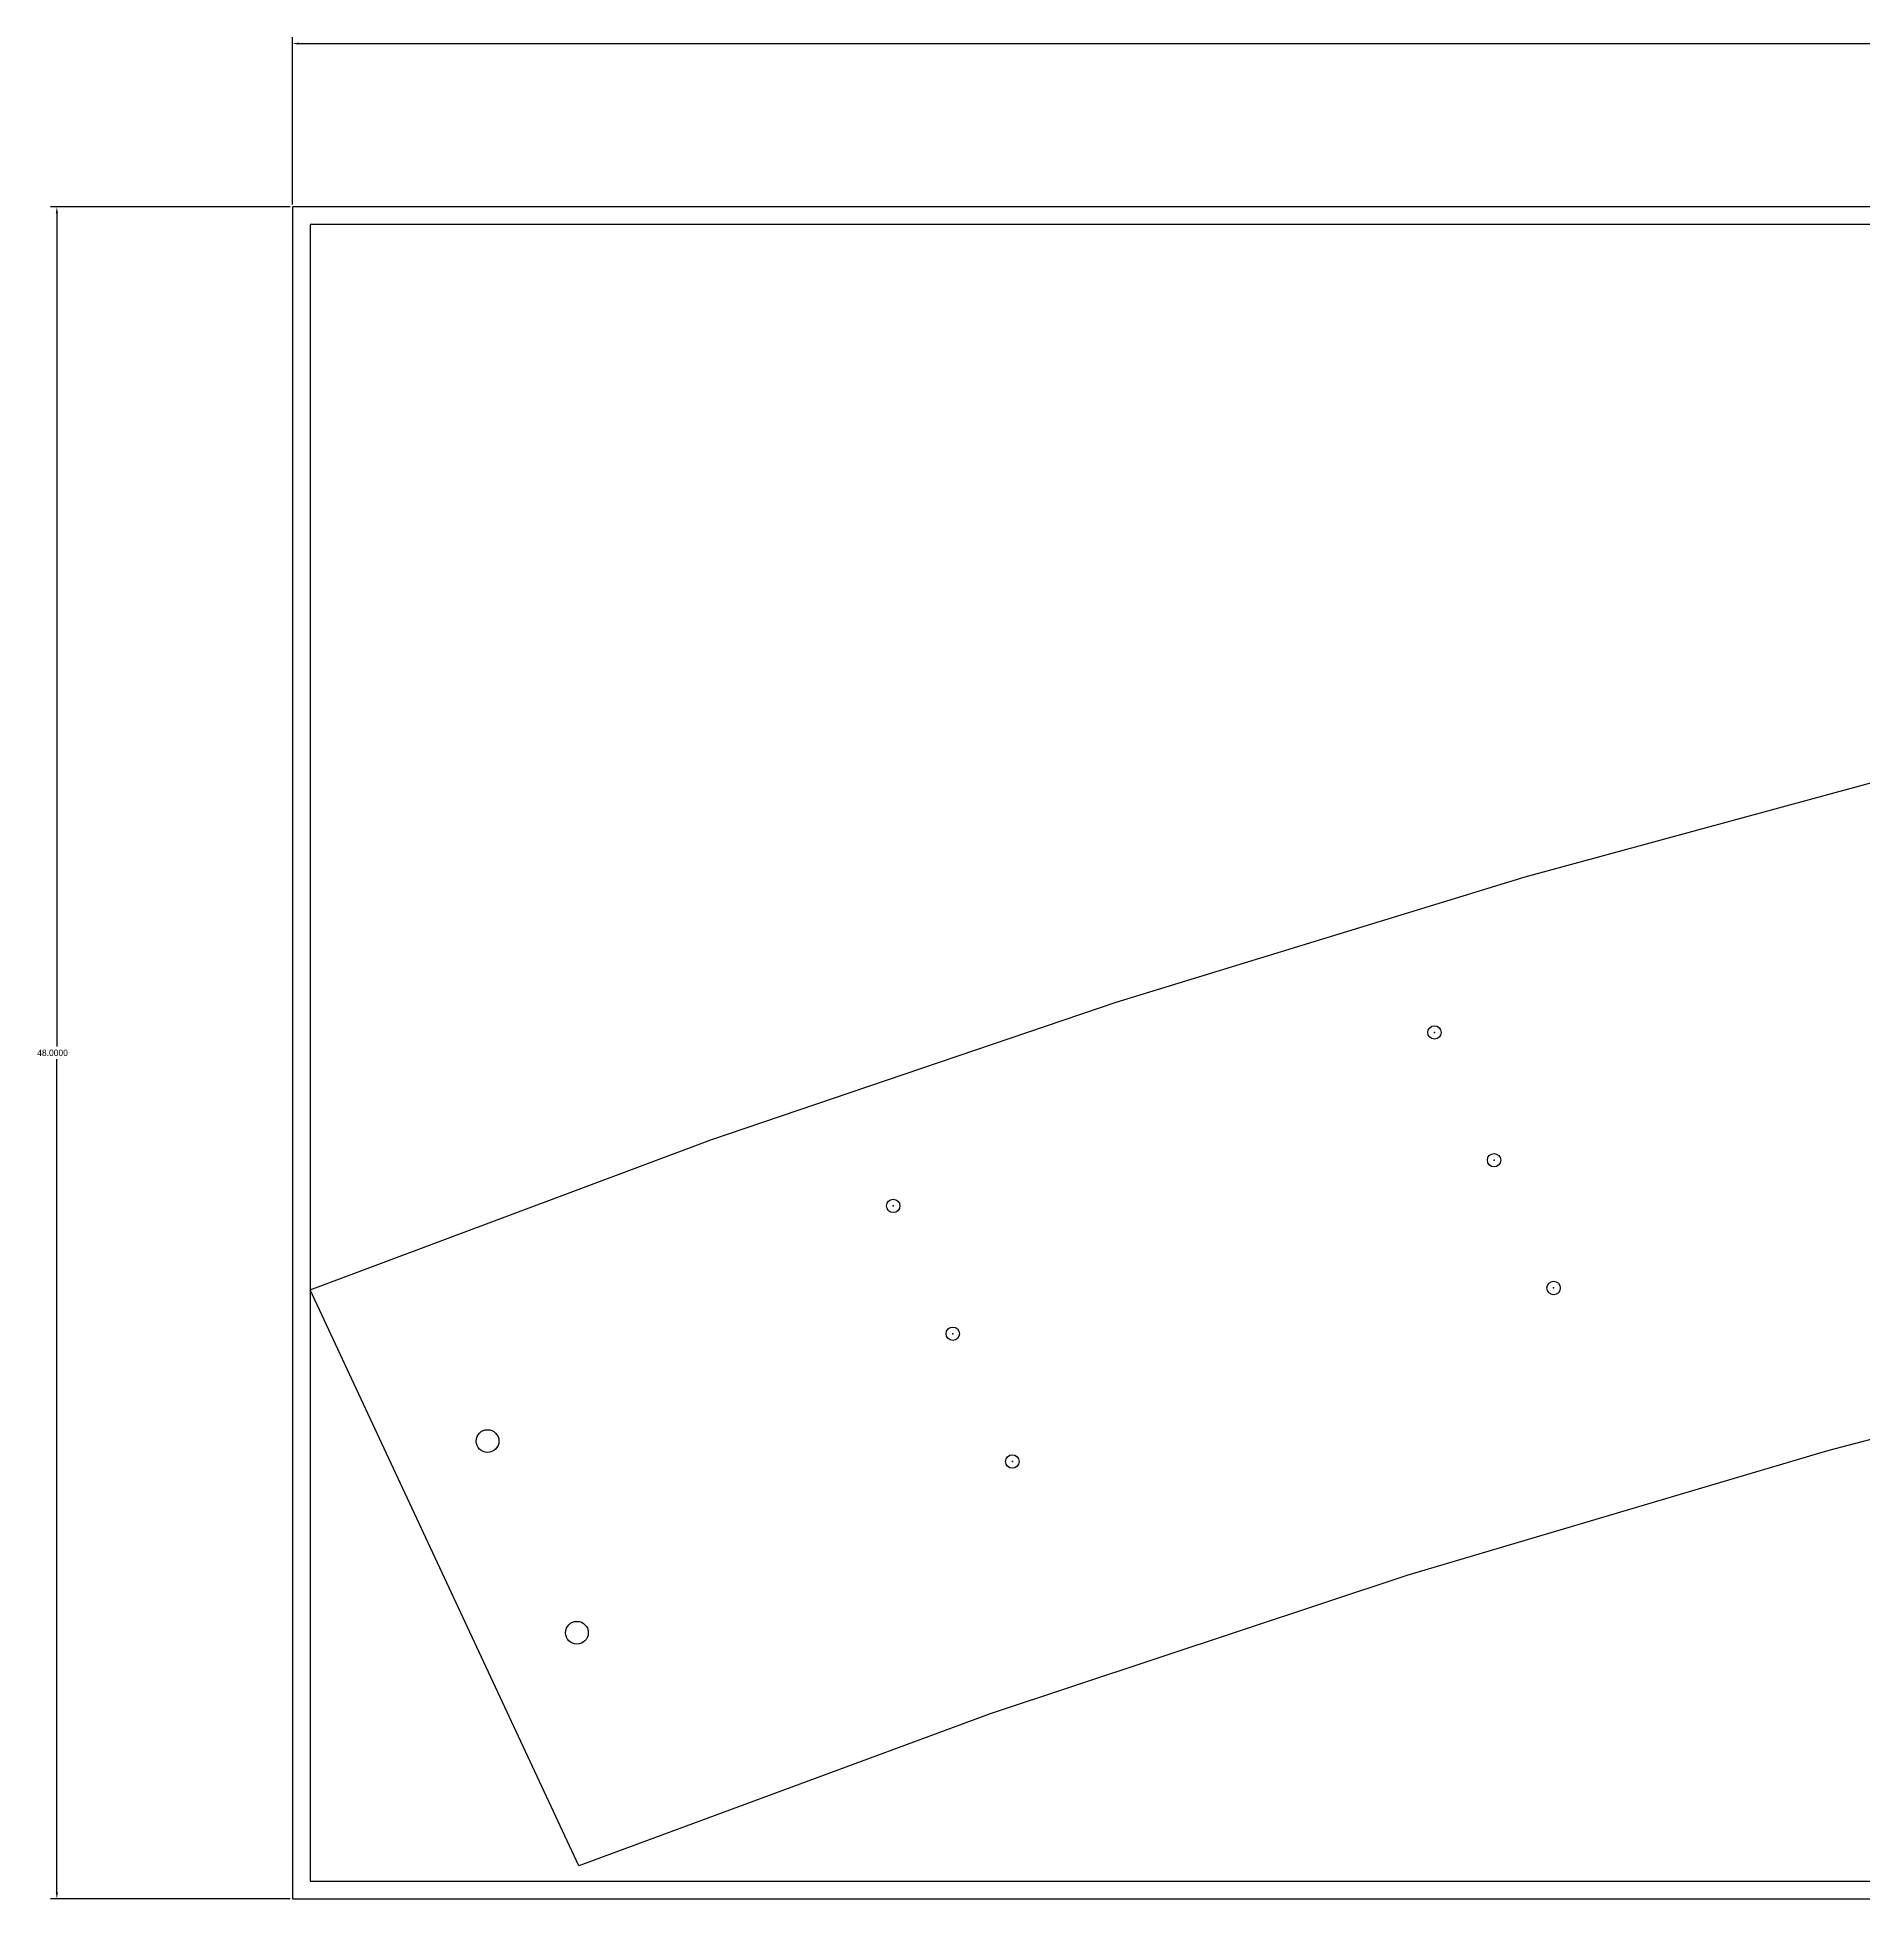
# Model space of a CAD drawing. Extents: x 857 to 1452, y -122 to 46.
# Drawn here: x 857.3 to 909.2, y -67.2 to -14.4 of the extents above; entities that cross this region are included whole.
import ezdxf

# ---------------------------------------------------------------- set-up
doc = ezdxf.new("R2010")
doc.units = 0
doc.header["$MEASUREMENT"] = 0
doc.header["$PDMODE"] = 32
doc.header["$PDSIZE"] = 0.38
doc.layers.get('0').update_dxf_attribs({"linetype": 'CONTINUOUS'})
doc.layers.get('DEFPOINTS').update_dxf_attribs({"linetype": 'CONTINUOUS'})
for name, color, linetype in [('DEFAULT', 7, 'CONTINUOUS'), ('DRILL_PTS__ENGRAVE_PASS_RO', 4, 'CONTINUOUS'), ('DRILLING', 3, 'CONTINUOUS'), ('PLYWOOD', 6, 'CONTINUOUS')]:
    doc.layers.add(name, color=color, linetype=linetype)
doc.dimstyles.get("Standard").update_dxf_attribs({"dimtxt": 0.18, "dimasz": 0.18, "dimexe": 0.18, "dimexo": 0.0625, "dimgap": 0.09, "dimtad": 0, "dimtih": 1, "dimtoh": 1, "dimdec": 4, "dimzin": 0, "dimdsep": 46, "dimtxsty": 'Standard', "dimcen": 0.09, "dimadec": 0, "dimazin": 0, "dimtfac": 1, "dimtdec": 4, "dimtofl": 0, "dimtmove": 2, "dimatfit": 3, "dimfxl": 1, "dimtolj": 1, "dimtzin": 0, "dimarcsym": 0})

# ---------------------------------------------------------------- blocks, each defined once
blk = doc.blocks.new('*D3')
at = {"layer": 'DEFAULT', "color": 0}
for p, q in [((864.503, -19.167), (857.701, -19.167)), ((857.881, -19.347), (857.881, -42.987)), ((857.881, -66.987), (857.881, -43.347)), ((864.503, -67.167), (857.701, -67.167))]:
    blk.add_line(p, q, dxfattribs=at)
for points in [[(857.911, -19.347), (857.851, -19.347), (857.881, -19.167)], [(857.851, -66.987), (857.911, -66.987), (857.881, -67.167)]]:
    blk.add_solid(points, dxfattribs=at)
at = {"layer": 'DEFPOINTS', "color": 0}
for p in [(864.566, -19.167), (857.881, -67.167), (864.566, -67.167)]:
    blk.add_point(p, dxfattribs=at)
at = {"layer": 'DEFAULT', "color": 0, "linetype": 'Continuous'}
blk.add_text('48.0000', height=0.18, dxfattribs=at).set_placement((857.324, -43.257))
blk = doc.blocks.new('*D4')
at = {"layer": 'DEFAULT', "color": 0}
for p, q in [((864.566, -19.104), (864.566, -14.355)), ((864.746, -14.535), (911.944, -14.535)), ((960.386, -14.535), (913.187, -14.535)), ((960.566, -19.104), (960.566, -14.355))]:
    blk.add_line(p, q, dxfattribs=at)
for points in [[(864.746, -14.505), (864.746, -14.565), (864.566, -14.535)], [(960.386, -14.565), (960.386, -14.505), (960.566, -14.535)]]:
    blk.add_solid(points, dxfattribs=at)
at = {"layer": 'DEFPOINTS', "color": 0}
for p in [(960.566, -14.535), (864.566, -19.167), (960.566, -19.167)]:
    blk.add_point(p, dxfattribs=at)
at = {"layer": 'DEFAULT', "color": 0, "linetype": 'Continuous'}
blk.add_text('96.0000', height=0.18, dxfattribs=at).set_placement((912.008, -14.625))

msp = doc.modelspace()

# ---------------------------------------------------------------- linework, layer by layer
for p, q in [((899.54587, -38.17504), (911.26093, -34.98227)), ((887.93434, -41.72597), (899.54587, -38.17504)), ((876.43731, -45.6317), (887.93434, -41.72597)), ((865.06561, -49.88856), (876.43731, -45.6317)), ((872.68872, -66.23638), (865.06561, -49.88856)), ((920.16498, -51.3126), (908.11815, -54.45557)), ((908.11815, -54.45557), (896.18124, -57.99315)), ((896.18124, -57.99315), (884.36717, -61.9215)), ((884.36717, -61.9215), (872.68872, -66.23638))]:
    msp.add_line(p, q)
at = {"layer": 'DRILL_PTS__ENGRAVE_PASS_RO'}
for p in [(896.96967, -42.5886), (898.66015, -46.21383), (881.61096, -47.51097), (900.35062, -49.83907), (883.30143, -51.1362), (884.99191, -54.76143)]:
    msp.add_point(p, dxfattribs=at)
at = {"layer": 'DRILLING'}
for centre in [(870.10165, -54.18135), (872.63736, -59.61919)]:
    msp.add_circle(centre, 0.3225, dxfattribs=at)
at = {"layer": 'PLYWOOD'}
for p, q in [((960.56561, -19.16677), (864.56561, -19.16677)), ((864.56561, -19.16677), (864.56561, -67.16677)), ((960.06561, -19.66677), (865.06561, -19.66677)), ((865.06561, -19.66677), (865.06561, -66.66677)), ((865.06561, -66.66677), (960.06561, -66.66677)), ((864.56561, -67.16677), (960.56561, -67.16677))]:
    msp.add_line(p, q, dxfattribs=at)

# ---------------------------------------------------------------- dimensions: what is measured, and where the dimension line sits
at = {"layer": 'DEFAULT'}
dim = msp.add_linear_dim(base=(960.56561, -14.5349), p1=(864.56561, -19.16677), p2=(960.56561, -19.16677), dimstyle='Standard', dxfattribs=at)
dim.commit()
dim.dimension.update_dxf_attribs({"geometry": '*D4', "text_midpoint": (912.56561, -14.5349)})
dim = msp.add_linear_dim(base=(857.88136, -67.16677), p1=(864.56561, -19.16677), p2=(864.56561, -67.16677), angle=90, dimstyle='Standard', dxfattribs=at)
dim.commit()
dim.dimension.update_dxf_attribs({"geometry": '*D3', "text_midpoint": (857.88136, -43.16677)})

doc.saveas('drawing.dxf')
